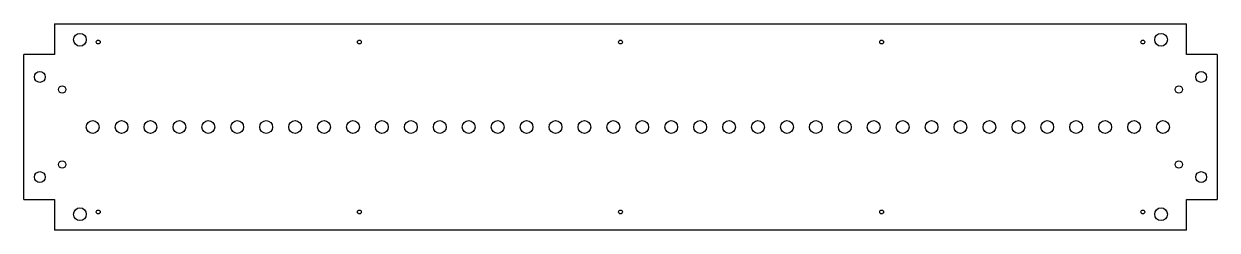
# Model space of a CAD drawing. Extents: x -655 to 655, y -113 to 113.
import ezdxf

# ---------------------------------------------------------------- set-up
doc = ezdxf.new("R2010")
doc.units = 0
doc.layers.get('0').update_dxf_attribs({"linetype": 'CONTINUOUS'})

msp = doc.modelspace()

# ---------------------------------------------------------------- linework, layer by layer
at = {"color": 7, "linetype": 'CONTINUOUS'}
for p, q in [((-621.3, 113.3), (-621.3, 79.8)), ((-621.3, 113.3), (621.3, 113.3)), ((621.3, 79.8), (621.3, 113.3)), ((-654.8, -79.8), (-654.8, 79.8)), ((-621.3, 79.8), (-654.8, 79.8)), ((654.8, 79.8), (621.3, 79.8)), ((654.8, 79.8), (654.8, -79.8)), ((-654.8, -79.8), (-621.3, -79.8)), ((-621.3, -79.8), (-621.3, -113.3)), ((621.3, -79.8), (654.8, -79.8)), ((621.3, -113.3), (621.3, -79.8)), ((621.3, -113.3), (-621.3, -113.3))]:
    msp.add_line(p, q, dxfattribs=at)
for centre, radius in [((-593.3, 95.8), 7), ((-573.2, 93.3), 2.1), ((-286.6, 93.3), 2.1), ((0, 93.3), 2.1), ((286.6, 93.3), 2.1), ((573.3, 93.3), 2.1), ((593.3, 95.8), 7), ((-637.3, 55), 6), ((637.3, 55), 6), ((-612.8, 41.2), 4), ((612.8, 41.2), 4), ((-579.3, 0), 7), ((-547.6, 0), 7), ((-515.9, 0), 7), ((-484.1, 0), 7), ((-452.4, 0), 7), ((-420.6, 0), 7), ((-388.9, 0), 7), ((-357.1, 0), 7), ((-325.4, 0), 7), ((-293.6, 0), 7), ((-261.9, 0), 7), ((-230.1, 0), 7), ((-198.3, 0), 7), ((-166.6, 0), 7), ((-134.8, 0), 7), ((-103.1, 0), 7), ((-71.3, 0), 7), ((-39.6, 0), 7), ((-7.9, 0), 7), ((23.9, 0), 7), ((55.7, 0), 7), ((87.4, 0), 7), ((119.2, 0), 7), ((150.9, 0), 7), ((182.7, 0), 7), ((214.4, 0), 7), ((246.2, 0), 7), ((277.9, 0), 7), ((309.7, 0), 7), ((341.4, 0), 7), ((373.1, 0), 7), ((404.9, 0), 7), ((436.7, 0), 7), ((468.4, 0), 7), ((500.1, 0), 7), ((531.9, 0), 7), ((563.7, 0), 7), ((595.4, 0), 7), ((-612.8, -41.2), 4), ((612.8, -41.2), 4), ((-637.3, -55), 6), ((637.3, -55), 6), ((-593.3, -95.8), 7), ((-573.2, -93.3), 2.1), ((-286.6, -93.3), 2.1), ((0, -93.3), 2.1), ((286.6, -93.3), 2.1), ((573.3, -93.3), 2.1), ((593.3, -95.8), 7)]:
    msp.add_circle(centre, radius, dxfattribs=at)

doc.saveas('drawing.dxf')
